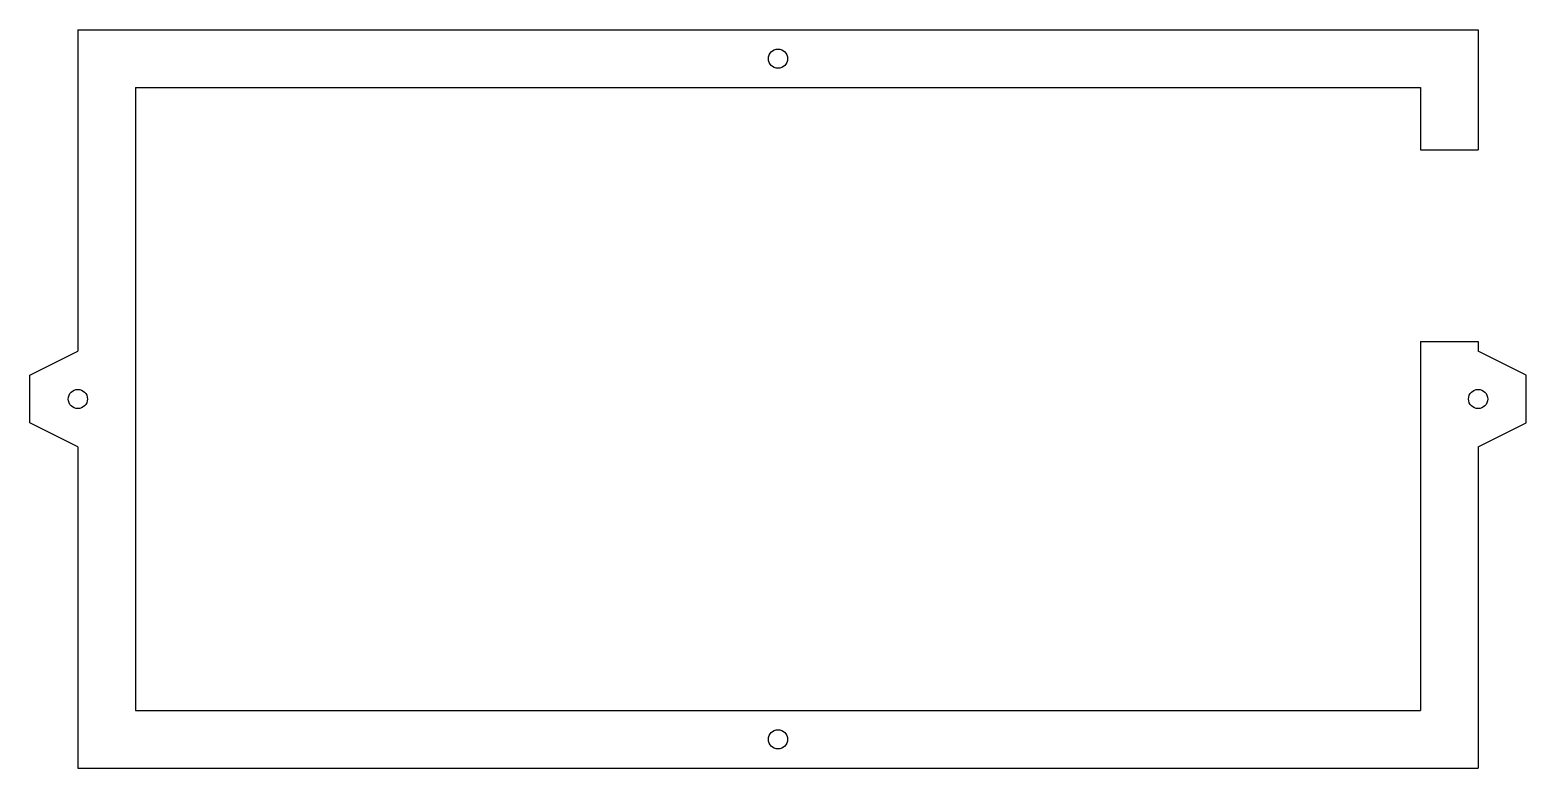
# Model space of a CAD drawing. Header units: millimetres. Extents: x -384 to -228, y 365 to 442.
import ezdxf

# ---------------------------------------------------------------- set-up
doc = ezdxf.new("R2010")
doc.units = ezdxf.units.MM

msp = doc.modelspace()

# ---------------------------------------------------------------- linework, layer by layer
at = {"color": 7, "linetype": 'Continuous', "lineweight": 25}
for p, q in [((-378.5, 442), (-232.5, 442)), ((-378.5, 442), (-378.5, 408.5)), ((-232.5, 442), (-232.5, 429.5)), ((-372.5, 436), (-372.5, 371)), ((-372.5, 436), (-238.5, 436)), ((-238.5, 436), (-238.5, 429.5)), ((-238.5, 429.5), (-232.5, 429.5)), ((-238.5, 409.5), (-232.5, 409.5)), ((-238.5, 409.5), (-238.5, 371)), ((-232.5, 409.5), (-232.5, 408.5)), ((-383.5, 406), (-378.5, 408.5)), ((-227.5, 406), (-232.5, 408.5)), ((-383.5, 401), (-383.5, 406)), ((-227.5, 401), (-227.5, 406)), ((-378.5, 398.5), (-383.5, 401)), ((-232.5, 398.5), (-227.5, 401)), ((-378.5, 398.5), (-378.5, 365)), ((-232.5, 398.5), (-232.5, 365)), ((-372.5, 371), (-238.5, 371)), ((-378.5, 365), (-232.5, 365))]:
    msp.add_line(p, q, dxfattribs=at)
for centre in [(-305.5, 439), (-378.5, 403.5), (-232.5, 403.5), (-305.5, 368)]:
    msp.add_circle(centre, 1, dxfattribs=at)

doc.saveas('drawing.dxf')
